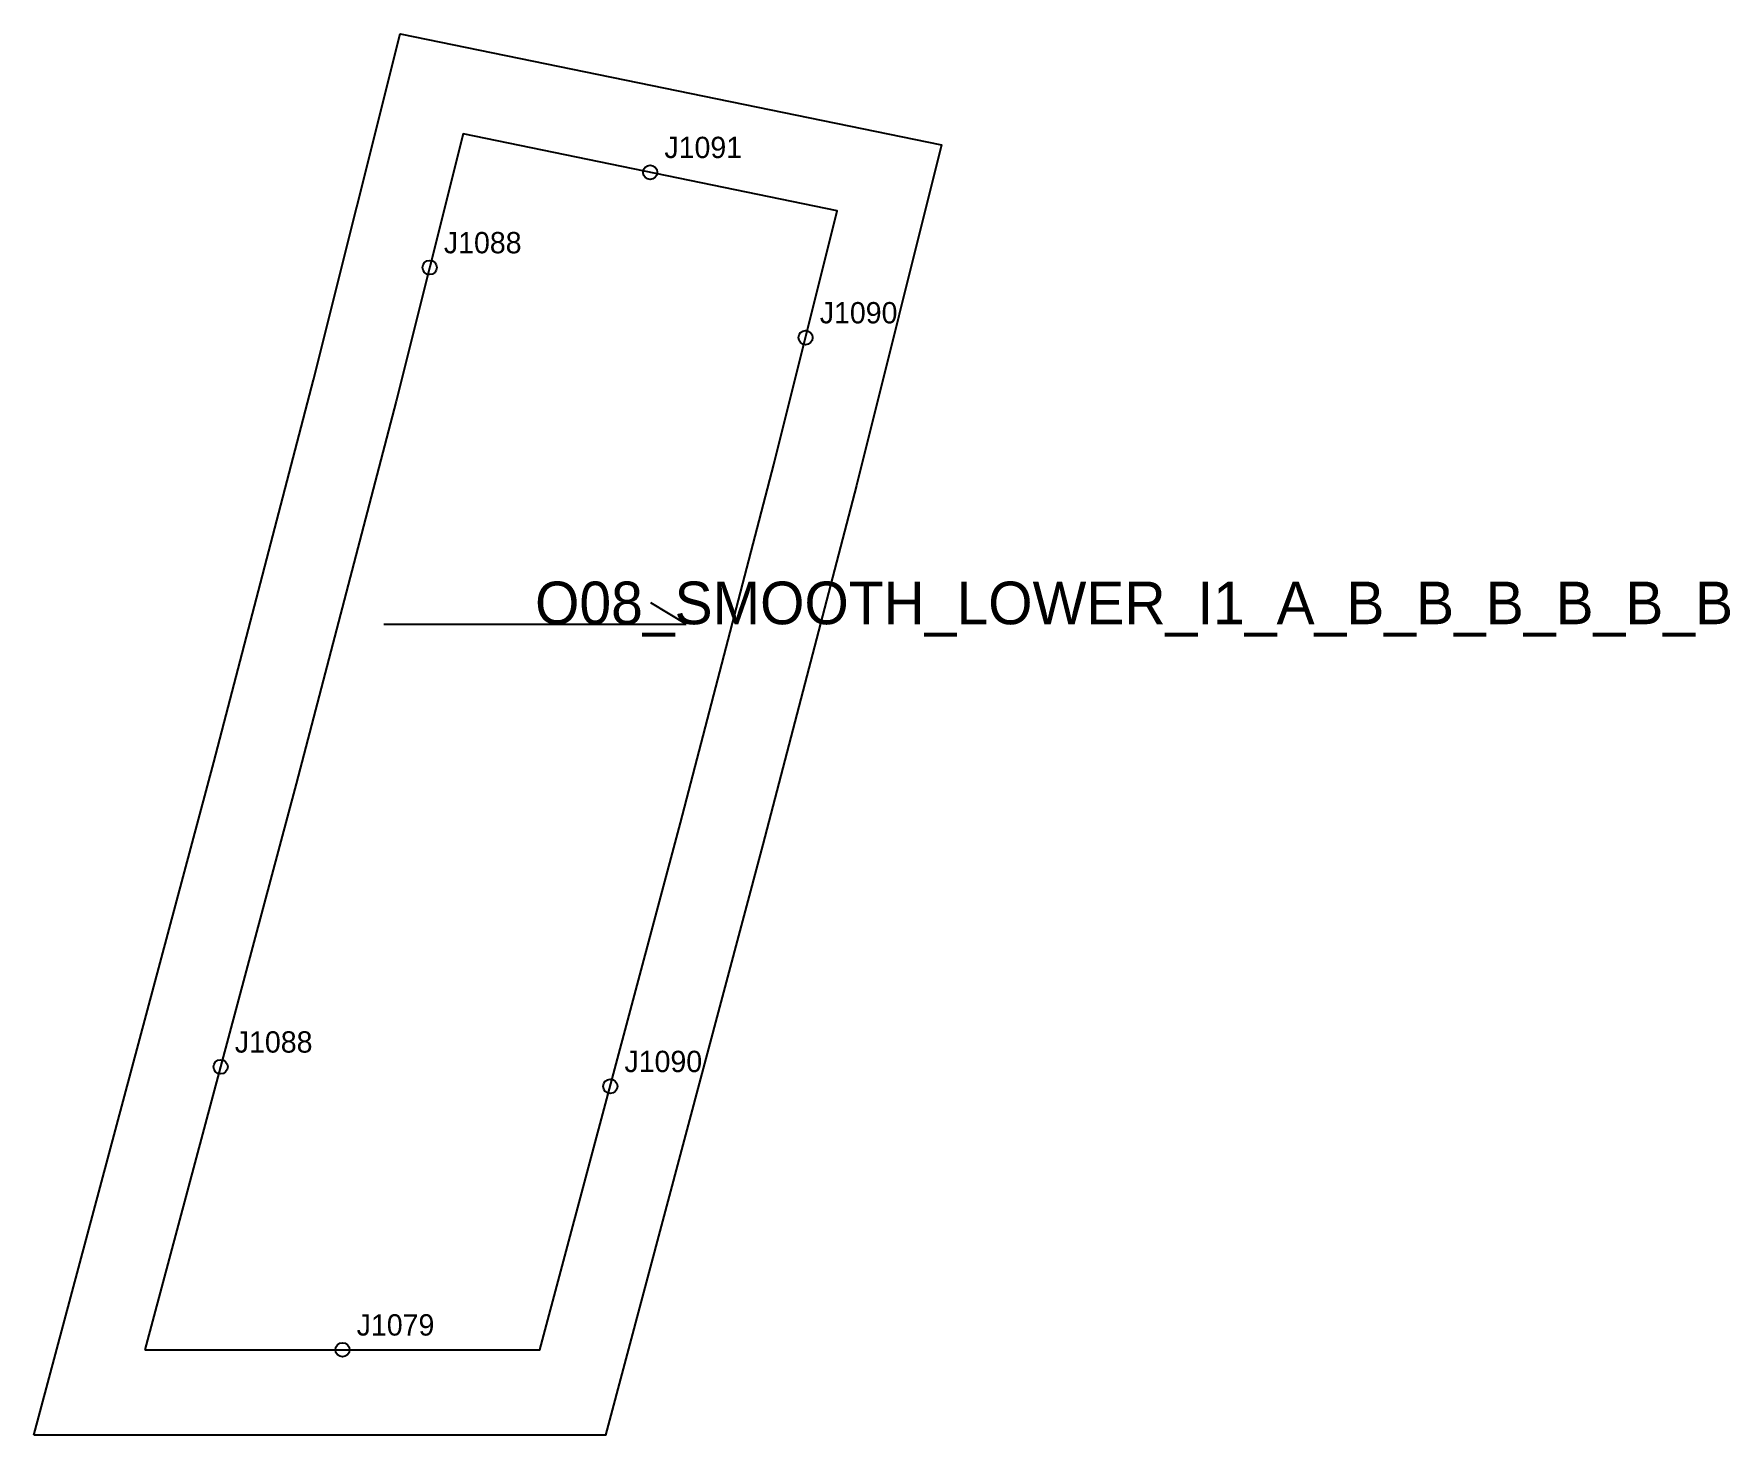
# Model space of a CAD drawing. Header units: millimetres. Extents: x -16 to 223, y -12 to 185.
import ezdxf

# ---------------------------------------------------------------- set-up
doc = ezdxf.new("R2010")
doc.units = ezdxf.units.MM
for name, color, linetype in [('CUT', 1, 'Continuous'), ('GRAIN', 3, 'Continuous'), ('LABEL', 7, 'Continuous'), ('NOTCH', 2, 'Continuous'), ('SEW', 5, 'Continuous')]:
    doc.layers.add(name, color=color, linetype=linetype)

msp = doc.modelspace()

# ---------------------------------------------------------------- linework, layer by layer
at = {"layer": 'CUT'}
msp.add_lwpolyline([(-15.63, -12), (9.67, 82.68), (23.72, 136.45), (35.93, 185.14), (112.07, 169.51), (100.12, 121.58), (86.96, 71.08), (64.79, -12), (-15.63, -12)], close=True, dxfattribs=at)
at = {"layer": 'GRAIN'}
for p, q in [((76.17, 102.08), (71.17, 105.08)), ((33.61, 102.08), (76.17, 102.08))]:
    msp.add_line(p, q, dxfattribs=at)
at = {"layer": 'NOTCH'}
for centre in [(71.09, 165.67), (40.06, 152.27), (92.95, 142.41), (10.64, 39.81), (65.47, 37.07), (27.79, 0)]:
    msp.add_circle(centre, 1, dxfattribs=at)
at = {"layer": 'SEW'}
msp.add_lwpolyline([(0, 0), (55.58, 0), (75.36, 74.14), (88.49, 124.55), (97.4, 160.27), (44.77, 171.07), (35.35, 133.47), (21.27, 79.61)], close=True, dxfattribs=at)

# ---------------------------------------------------------------- texts
at = {"layer": 'LABEL'}
for s, height, p in [('J1091', 3, (73.09, 167.67)), ('J1088', 3, (42.06, 154.27)), ('J1090', 3, (94.95, 144.41)), ('O08_SMOOTH_LOWER_I1_A_B_B_B_B_B_B', 6, (54.89, 102.08)), ('J1088', 3, (12.64, 41.81)), ('J1090', 3, (67.47, 39.07)), ('J1079', 3, (29.79, 2))]:
    msp.add_text(s, height=height, dxfattribs=at).set_placement(p)

doc.saveas('drawing.dxf')
